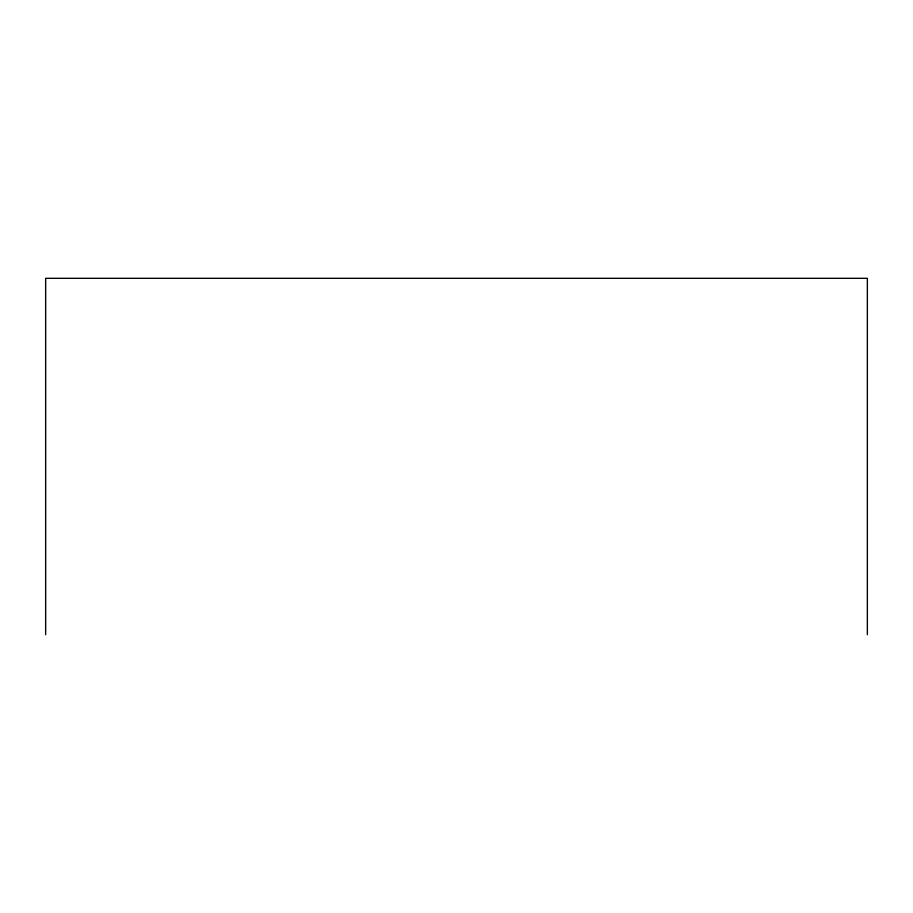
<?xml version="1.0" encoding="UTF-8"?>
<svg xmlns="http://www.w3.org/2000/svg" width="913" height="913" viewBox="0 0 913 913"><rect width="100%" height="100%" fill="white"/><g stroke="black" fill="none" stroke-linecap="round" stroke-linejoin="round"><path stroke-width="1.37" d="M867.35 634.683L867.35 278.317L45.65 278.317L45.65 634.683"/></g></svg>
